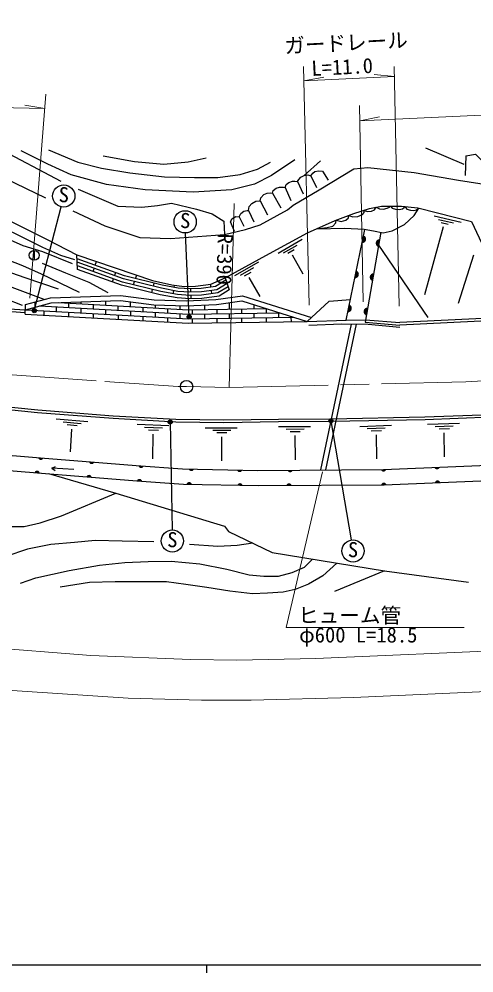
# Model space of a CAD drawing. Units: millimetres at full size, sheet at 1:1000; details may follow other scales. Extents: x 40000 to 680000, y 20000 to 380000.
# Drawn here: x 145240 to 200457, y 204000 to 319899 of the extents above; entities that cross this region are included whole.
import ezdxf
from ezdxf.enums import TextEntityAlignment as Align

# ---------------------------------------------------------------- set-up
doc = ezdxf.new("R2010")
doc.units = ezdxf.units.MM
doc.header["$LTSCALE"] = 1000
doc.linetypes.add('CHAIN', pattern=[18.5, 12, -1.5, 3.5, -1.5])
for name, color, linetype, lineweight in [('M-BGD', 7, 'Continuous', 25), ('M-BGD-EXST', 7, 'Continuous', 25), ('M-BMK', 2, 'CHAIN', 13), ('M-BMK-SRVR', 3, 'Continuous', 25), ('M-STR-HTXT', 7, 'Continuous', 13), ('M-TTL-BAND', 7, 'Continuous', 25)]:
    doc.layers.add(name, color=color, linetype=linetype, lineweight=lineweight)
doc.styles.add('ＭＳ ゴシック', font='')
doc.styles.get('ＭＳ ゴシック').set_extended_font_data('MS Gothic')

msp = doc.modelspace()

# ---------------------------------------------------------------- hatches: boundary and pattern name
at = {"layer": 'M-BGD'}
for points in [[(187066, 293631), (186864, 292661, 0.82183)], [(189026, 293173), (188859, 292196, -0.82183)], [(186184, 289359), (185982, 288389, 0.82183)], [(188300, 289034), (188133, 288058, -0.82183)], [(185331, 285223), (185129, 284253, 0.82183)], [(187552, 284863), (187385, 283887, -0.82183)], [(148174, 266557), (147551, 266616, 0.84072)], [(154355, 266055), (153731, 266107, 0.84072)], [(160367, 265578), (159743, 265621, 0.84072)], [(196285, 265452), (195660, 265428, 0.84072)], [(147115, 264799), (147739, 264755, 0.84072)], [(153420, 264288), (154044, 264238, 0.84072)], [(166475, 265223), (165849, 265237, 0.84072)], [(172337, 265100), (171711, 265114, 0.84072)], [(178459, 265088), (177833, 265082, 0.84072)], [(189805, 265181), (189179, 265163, 0.84072)], [(159548, 263791), (160172, 263747, 0.84072)], [(165575, 263394), (166201, 263381, 0.84072)], [(171747, 263261), (172373, 263249, 0.84072)], [(177695, 263239), (178321, 263231, 0.84072)], [(189207, 263308), (189833, 263323, 0.84072)], [(195726, 263575), (196351, 263600, 0.84072)]]:
    msp.add_hatch(color=256, dxfattribs=at).paths.add_polyline_path(points)
at = {"layer": 'M-BGD-EXST'}
for points in [[(146860, 284340, 1), (147300, 284579, 0.41421), (146960, 284679, 0.41421)], [(165670, 283602, 1), (166109, 283841, 0.41421), (165770, 283941, 0.41421)], [(182883, 270959, 1), (183322, 271198, 0.41421), (182983, 271298, 0.41421)], [(163359, 270827, 1), (163798, 271066, 0.41421), (163459, 271166, 0.41421)]]:
    msp.add_hatch(color=256, dxfattribs=at).paths.add_polyline_path(points)

# ---------------------------------------------------------------- linework, layer by layer
at = {"layer": 'M-BGD'}
for p, q in [((142631, 304266), (150326, 300210)), ((199255, 302218), (194639, 304205)), ((179831, 300891), (181821, 302691)), ((199472, 303299), (199393, 300904)), ((182081, 301417), (182752, 300327)), ((180652, 300857), (181337, 299428)), ((177532, 299454), (178222, 297872)), ((179024, 300167), (179727, 298648)), ((175994, 298750), (177023, 296960)), ((174495, 297811), (175411, 296129)), ((171972, 295877), (172518, 294734)), ((173087, 296622), (173732, 295245)), ((195618, 295991), (198902, 295224)), ((196144, 295560), (197974, 295133)), ((170906, 295226), (171332, 294121)), ((196715, 294668), (194460, 286388)), ((196463, 295177), (197352, 294970)), ((184949, 283333), (187222, 294349)), ((189172, 293991), (187245, 283062)), ((176677, 291461), (179598, 293145)), ((177355, 291505), (178983, 292444)), ((188894, 292412), (194852, 283641)), ((147076, 291799), (147076, 290599)), ((177850, 291444), (178640, 291900)), ((178382, 291245), (179696, 288941)), ((200394, 291226), (198546, 285358)), ((154474, 289990), (154630, 290450)), ((171433, 288727), (174355, 290412)), ((154217, 289232), (154345, 289611)), ((156837, 288719), (156965, 289098)), ((159384, 288379), (159524, 288790)), ((172112, 288772), (173739, 289711)), ((172606, 288711), (173397, 289167)), ((156580, 287961), (156708, 288340)), ((159126, 287619), (159255, 287999)), ((161545, 287427), (161636, 287817)), ((164064, 287303), (164096, 287552)), ((168537, 287318), (168500, 287675)), ((173138, 288512), (174453, 286208)), ((161361, 286648), (161453, 287038)), ((163963, 286509), (164013, 286906)), ((166101, 286728), (166091, 287128)), ((166121, 285928), (166111, 286328)), ((168621, 286522), (168579, 286920)), ((147173, 284892), (147175, 285520)), ((151241, 285397), (151244, 284846)), ((152740, 285554), (152741, 285313)), ((154242, 285229), (154245, 284678)), ((155739, 285652), (155742, 285145)), ((158740, 285558), (158743, 284977)), ((161742, 285185), (161744, 284809)), ((167742, 285149), (167745, 284611)), ((170741, 285443), (170745, 284657)), ((173742, 285210), (173745, 284702)), ((148246, 284463), (148249, 283912)), ((149743, 284930), (149746, 284379)), ((151247, 284295), (151250, 283744)), ((152744, 284762), (152747, 284211)), ((154248, 284127), (154251, 283576)), ((155745, 284594), (155748, 284043)), ((157243, 285061), (157246, 284510)), ((157249, 283959), (157252, 283408)), ((158746, 284426), (158749, 283875)), ((160244, 284893), (160247, 284342)), ((161747, 284258), (161750, 283707)), ((163245, 284726), (163248, 284174)), ((164743, 285073), (164745, 284642)), ((164748, 284091), (164751, 283539)), ((166245, 284588), (166248, 284038)), ((167748, 284061), (167751, 283511)), ((169245, 284634), (169248, 284084)), ((170748, 284107), (170751, 283557)), ((172245, 284679), (172248, 284129)), ((173748, 284152), (173751, 283602)), ((175245, 284725), (175248, 284175)), ((176748, 284198), (176751, 283648)), ((160250, 283791), (160252, 283240)), ((163250, 283623), (163253, 283072)), ((166251, 283488), (166254, 282938)), ((169251, 283534), (169254, 282984)), ((172251, 283579), (172254, 283029)), ((175251, 283625), (175254, 283075)), ((178250, 283670), (178253, 283120)), ((185557, 282829), (181838, 265114)), ((186168, 282821), (182452, 265118)), ((187245, 283062), (191473, 282723)), ((149734, 271335), (153584, 271009)), ((150610, 270960), (152789, 270775)), ((151070, 270620), (152302, 270516)), ((151593, 270069), (151434, 267312)), ((159568, 270660), (163429, 270510)), ((160460, 270325), (162646, 270241)), ((167841, 270249), (171704, 270245)), ((176742, 270376), (180606, 270412)), ((177650, 270084), (179837, 270105)), ((186590, 270411), (190451, 270538)), ((187504, 270140), (189690, 270212)), ((194827, 270678), (198688, 270814)), ((195741, 270410), (197927, 270487)), ((196238, 270127), (197474, 270171)), ((160935, 270007), (162170, 269959)), ((161483, 269480), (161456, 266466)), ((168745, 269948), (170932, 269946)), ((169231, 269648), (170468, 269646)), ((169799, 269142), (169796, 266208)), ((178139, 269789), (179376, 269801)), ((178712, 269289), (178742, 266357)), ((188000, 269857), (189236, 269897)), ((188584, 269371), (188647, 266474)), ((196824, 269643), (196860, 266709)), ((149210, 265328), (149632, 265049)), ((189604, 252838), (183537, 250351))]:
    msp.add_line(p, q, dxfattribs=at)
for points in [[(145662, 285094), (139438, 287533), (136426, 288683), (133534, 289701), (129897, 290829), (126093, 291958), (121001, 293569), (117427, 294809), (112878, 296817), (108713, 298529), (104397, 300631), (99149, 303522), (96346, 304952), (90472, 307426), (87248, 313152)], [(148269, 285825), (144404, 287268), (139438, 289427), (135485, 291230), (132443, 292700), (129413, 294268), (125861, 296363), (123036, 298156), (119914, 300188), (117441, 302314), (115400, 304081), (110102, 309409)], [(112497, 308657), (114666, 306125), (117084, 304322), (120097, 302117), (122937, 300237), (127165, 297046), (129679, 295205), (131694, 293977), (133364, 293210), (135693, 292437), (138936, 291190), (143504, 289330), (145941, 288505), (149991, 287105)], [(151998, 290639), (150323, 291181), (148132, 292137), (144867, 293748), (141370, 295431), (137425, 297370), (134137, 299210), (129987, 301649), (127357, 303587), (123740, 305427), (119926, 307925)], [(126220, 306448), (127299, 305116), (131616, 301659), (138554, 298144), (148583, 293172), (152256, 291255), (161424, 288146), (163765, 287594), (165264, 287402), (166642, 287436), (168500, 287675), (170262, 288463), (175644, 291410), (180241, 293919), (183632, 295418), (185885, 296258), (187785, 296863), (189230, 297182), (191668, 297182), (193635, 296963), (196029, 296374), (200164, 295316), (202919, 289430)], [(137575, 304897), (140942, 301862), (143587, 300540), (148427, 298166)], [(151764, 296604), (155642, 294771), (159911, 293359), (163639, 293239), (170167, 293720), (172734, 294317), (174493, 294895), (177826, 296729), (178501, 297307), (181658, 299162), (185876, 301715), (187587, 301883), (193187, 301260), (198586, 300321), (205076, 299301), (209900, 298559), (213814, 298391), (219962, 298898), (224246, 300179), (228632, 302033), (236526, 305102)], [(178735, 302794), (175879, 300901), (173805, 299850), (171069, 299159), (166380, 298858), (160547, 299159), (155858, 299790), (151559, 300961), (148733, 302283), (145486, 303906)], [(148808, 304011), (152371, 302512), (155258, 301800), (158670, 301201), (162907, 300713), (166545, 300639), (169386, 300661), (172091, 301021), (174166, 301652), (175759, 302494)], [(155445, 303299), (159233, 302587), (162795, 302288), (165757, 302550), (167970, 303037)], [(199472, 303299), (200635, 303483), (201330, 302803), (202947, 303313), (203627, 302803), (205003, 303171), (205712, 302604), (206904, 303043), (207840, 302292), (208847, 302675), (209712, 301980), (211187, 302491), (211889, 301824), (212958, 302222), (213606, 301517), (214856, 301870), (215413, 301415), (216630, 301995), (217312, 301245), (218574, 301858), (219177, 301154), (220257, 301608), (220985, 300961)], [(170906, 295226), (171076, 295618), (171534, 295918), (171972, 295877), (172157, 296287), (172533, 296561), (172929, 296643), (173087, 296622), (173189, 297135), (173504, 297504), (173962, 297763), (174495, 297811), (174599, 298196), (174947, 298572), (175358, 298764), (175713, 298798), (175994, 298750), (176103, 299071), (176452, 299351), (176869, 299495), (177327, 299488), (177532, 299454), (177657, 299798), (177992, 300023), (178423, 300187), (178710, 300187), (179024, 300167), (179188, 300406), (179455, 300707), (179831, 300891), (180296, 300966), (180652, 300857), (180891, 301178), (181144, 301397), (181575, 301472), (182081, 301417)], [(130769, 299791), (138103, 296271), (143413, 293407), (145680, 292392), (148091, 291675), (151693, 290199)], [(152431, 299219), (157211, 297176), (160127, 297025), (162051, 297266), (163734, 297536), (166770, 296815), (168694, 296244), (170107, 295343), (170167, 293720)], [(129833, 297464), (132822, 295447), (135198, 293889), (137268, 293092), (140111, 292000), (142823, 291066), (145670, 289939), (147922, 288958), (152541, 286710)], [(181366, 294416), (182634, 294561), (183342, 294756), (183678, 295123), (183748, 295461), (184329, 295305), (184888, 295467), (185237, 295762), (185242, 296018), (185772, 295864), (186385, 295930), (186922, 296136), (187123, 296394), (187122, 296651), (187556, 296530), (188023, 296545), (188406, 296707), (188609, 297045), (188985, 296823), (189472, 296818), (189924, 296906), (190226, 297042), (190343, 297182), (190542, 296925), (190931, 296804), (191394, 296775), (191783, 296828), (192002, 296993), (192066, 297138), (192313, 296814), (192751, 296668), (193155, 296634), (193480, 296735), (193786, 296926)], [(181366, 294416), (184792, 294503), (187114, 294370), (188273, 294149), (189454, 293941), (190526, 294181), (192041, 294922), (193222, 296015), (193786, 296926)], [(75081, 294548), (98927, 290786), (108697, 289178), (118387, 287463), (126373, 286392), (135347, 285294), (142600, 284474), (145982, 284265)], [(75128, 294844), (98975, 291082), (108747, 289473), (118433, 287759), (126411, 286689), (135382, 285592), (142626, 284773), (145999, 284565)], [(442673, 293723), (430013, 293686), (421271, 293518), (418679, 293445), (403448, 292747), (386074, 291962), (355050, 290640), (331722, 289562), (310722, 288725), (305959, 288386), (265322, 286575), (232365, 284996), (229993, 284898), (191458, 283022)], [(442674, 293423), (430016, 293386), (421279, 293218), (418690, 293145), (403462, 292448), (386087, 291662), (355063, 290340), (331735, 289262), (310739, 288426), (305976, 288087), (265336, 286276), (232378, 284696), (230007, 284598), (191473, 282723)], [(170262, 288463), (170731, 286992), (169512, 286243), (167434, 285952), (165965, 285925), (164416, 286018), (162351, 286401), (157679, 287568), (152329, 289483), (152256, 291255)], [(156070, 286639), (153748, 287881), (150930, 289029), (148064, 290189)], [(170356, 288170), (169098, 287396), (167340, 287150), (165990, 287126), (164562, 287211), (162606, 287574), (158027, 288718), (152276, 290777)], [(170481, 287777), (169236, 287012), (167371, 286751), (165981, 286726), (164513, 286813), (162521, 287183), (157911, 288334), (152294, 290345)], [(170606, 287384), (169374, 286627), (167403, 286351), (165973, 286325), (164465, 286415), (162436, 286792), (157795, 287951), (152312, 289914)], [(145969, 284040), (146035, 285205), (149034, 286034), (157570, 286313), (161651, 285789), (165525, 285645), (169133, 285815), (172343, 286284), (180736, 283620)], [(145999, 284565), (149124, 285436), (157542, 285711), (161601, 285190), (165527, 285044), (169190, 285217), (172293, 285670), (180232, 283150)], [(150020, 285466), (165811, 284582), (175270, 284725)], [(180232, 283150), (182875, 285611), (185466, 285839)], [(145969, 284040), (165778, 282931), (180232, 283150)], [(146071, 284585), (165789, 283481), (178578, 283675)], [(147716, 285044), (165800, 284032), (176924, 284200)], [(180232, 283150), (184949, 283333), (187298, 283360), (191458, 283022)], [(191450, 282440), (187628, 282802), (184415, 282843), (180426, 282664)], [(88374, 280787), (104136, 277956), (113758, 276433), (123588, 274899), (133113, 273896), (147507, 272414), (156669, 271705), (164283, 271281), (170112, 271192), (176741, 271305), (183124, 271328), (194515, 271553), (202547, 271852), (211825, 272382), (234726, 273446)], [(88779, 280410), (104086, 277660), (113712, 276137), (123549, 274601), (133082, 273598), (147480, 272115), (156649, 271405), (164272, 270981), (170112, 270892), (176744, 271005), (183128, 271028), (194524, 271253), (202561, 271552), (211841, 272083), (234841, 273151)], [(96307, 274822), (97456, 274603), (122923, 269866), (128920, 268678), (134863, 267895), (141426, 267118), (147839, 266587), (159440, 265642), (165082, 265253), (174209, 265058), (189468, 265169), (221692, 266511), (221804, 264661)], [(96231, 272680), (97429, 272527), (123035, 268015), (129032, 266827), (134976, 266044), (141538, 265267), (147951, 264736), (159552, 263791), (165194, 263402), (174321, 263207), (189580, 263318), (221804, 264661)], [(151900, 265167), (149210, 265328), (149662, 265554)], [(148819, 264665), (156985, 262293), (170192, 258272), (170649, 257639), (175978, 255104), (189604, 252838), (199808, 251496)], [(143355, 258229), (145855, 258229), (147792, 258669), (150380, 259532), (156985, 262293)], [(161593, 256392), (157765, 256466), (154475, 256523), (151983, 256314), (149092, 256048), (146253, 255496), (143628, 254602), (141136, 253481), (140204, 252892), (139462, 251922)], [(173612, 256229), (171717, 255921), (169381, 255827), (165933, 256052)], [(145396, 251356), (147274, 252014), (151310, 252887), (155017, 253529), (158064, 253875), (160914, 254007), (163705, 254044), (167165, 253698), (170476, 253056), (173178, 252364), (174935, 252195), (176714, 252216), (178386, 252650), (179877, 253319), (180868, 254291)], [(183805, 253802), (182129, 252257), (180371, 251220), (178747, 250569), (177284, 250274), (175394, 250128), (173591, 250070), (170842, 250376), (168021, 250847), (165500, 251209), (163144, 251522), (160558, 251539), (156895, 251504), (153797, 251438), (150239, 250878)]]:
    msp.add_lwpolyline(points, dxfattribs=at)
msp.add_circle((147076, 291199), 600, dxfattribs=at)
at = {"layer": 'M-BGD-EXST'}
for p, q in [((147080, 284460), (150328, 297093)), ((165890, 283722), (165462, 293912)), ((163578, 270946), (163822, 257836)), ((183102, 271079), (185554, 256605))]:
    msp.add_line(p, q, dxfattribs=at)
for centre, radius in [((150664, 298401), 1350), ((165405, 295260), 1350), ((147080, 284460), 250), ((165890, 283722), 250), ((183102, 271079), 250), ((163578, 270946), 250), ((163848, 256487), 1350), ((185779, 255274), 1350)]:
    msp.add_circle(centre, radius, dxfattribs=at)
at = {"layer": 'M-BMK'}
msp.add_lwpolyline([(66738, 289103), (123550, 279434), (134434, 277845), (142620, 276785), (155633, 275853), (164550, 275235), (165566, 275235), (170764, 275130), (199491, 275841), (265710, 279026), (365633, 283752), (441283, 287149)], dxfattribs=at)
at = {"layer": 'M-BMK-SRVR'}
msp.add_circle((165566, 275235), 750, dxfattribs=at)
at = {"layer": 'M-STR-HTXT'}
for p, q in [((179787, 314135), (180438, 285146)), ((191384, 285029), (190780, 314157)), ((190805, 312941), (179827, 312386)), ((190805, 312941), (188360, 313159)), ((179827, 312386), (182237, 312850)), ((148485, 310779), (146558, 285977)), ((148351, 309051), (145924, 309421)), ((187010, 285545), (186566, 309390)), ((186600, 307552), (189013, 308006)), ((170764, 275130), (171354, 297501))]:
    msp.add_line(p, q, dxfattribs=at)
for points in [[(71907, 319899), (88385, 317320), (126506, 311124), (140215, 309443), (144553, 309096), (148351, 309051)], [(439370, 319055), (365410, 315837), (279562, 311864), (186600, 307552)], [(182079, 264895), (177681, 245983), (199282, 245983)], [(235245, 244649), (205574, 243274), (181270, 242185), (171661, 242015), (166060, 242065), (153952, 242574), (140587, 243625), (132994, 244623), (124350, 245949), (113069, 247842), (83124, 253104)], [(236865, 239868), (210143, 238568), (185850, 237478), (173399, 237123), (167395, 237150), (158471, 237381), (141265, 238511), (131236, 239778), (108543, 243570), (60451, 251641)]]:
    msp.add_lwpolyline(points, dxfattribs=at)
at = {"layer": 'M-TTL-BAND'}
for p, q in [((40000, 205000), (579000, 205000)), ((168000, 205000), (168000, 204000))]:
    msp.add_line(p, q, dxfattribs=at)

# ---------------------------------------------------------------- texts
at = {"layer": 'M-BGD-EXST', "style": 'ＭＳ ゴシック'}
for p in [(150009, 297108), (164750, 293968), (163192, 255194), (185124, 253981)]:
    msp.add_text('S', height=1833, rotation=358.508, dxfattribs=at).set_placement(p, align=Align.BOTTOM_LEFT)
at = {"layer": 'M-STR-HTXT', "style": 'ＭＳ ゴシック'}
for s, rotation, p in [('ガードレール', 2.891, (177521, 315174)), ('L=11.0', 2.891, (180798, 312435)), ('R=390', 268.489, (168809, 293867))]:
    msp.add_text(s, height=1833, rotation=rotation, dxfattribs=at).set_placement(p, align=Align.BOTTOM_LEFT)
for s, p in [('ヒューム管', (179114, 245983)), ('φ600 L=18.5', (179236, 243599))]:
    msp.add_text(s, height=1833, dxfattribs=at).set_placement(p, align=Align.BOTTOM_LEFT)

doc.saveas('drawing.dxf')
